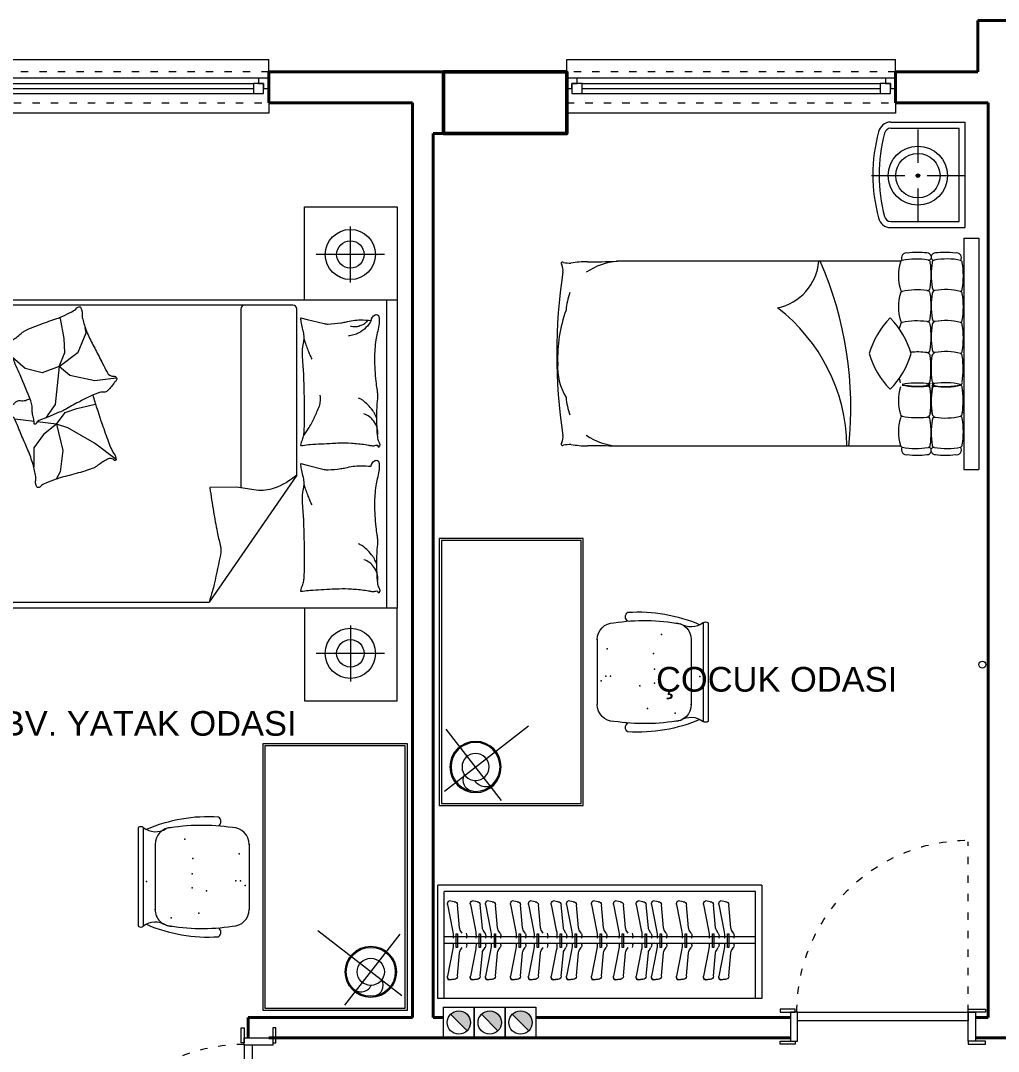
# Model space of a CAD drawing. Header units: millimetres. Extents: x 23 to 3134, y 30 to 1541.
# Drawn here: x 1837 to 2313, y 1033 to 1535 of the extents above; entities that cross this region are included whole.
import ezdxf

# ---------------------------------------------------------------- set-up
doc = ezdxf.new("R2010")
doc.units = ezdxf.units.MM
doc.linetypes.add('ACAD_ISO03W100', pattern=[30, 12, -18])
for name, color, linetype, lineweight in [('duvar_40', 255, 'Continuous', 40), ('forniture', 250, 'Continuous', 9), ('gri', 252, 'Continuous', 25), ('KAPI-PEN', 155, 'Continuous', 18), ('M_ÖLÇÜ_İÇ', 46, 'Continuous', 18), ('TABLE4', 3, 'Continuous', 50), ('TEF', 253, 'Continuous', 18), ('yazı', 253, 'Continuous', 20)]:
    doc.layers.add(name, color=color, linetype=linetype, lineweight=lineweight)
doc.layers.add('FİTİL', color=1, linetype='Continuous')
doc.layers.add('PENCERE', color=1, linetype='Continuous')
doc.styles.add('DIM_FONT', font='Arial')
doc.styles.add('MAHAL', font='Arial')

# ---------------------------------------------------------------- blocks, each defined once
blk = doc.blocks.new('*U13')
at = {"layer": 'duvar_40', "ltscale": 0.2}
for p, q in [((0, 15), (0, 0)), ((160, 15), (160, 0)), ((0, 0), (0, 0))]:
    blk.add_line(p, q, dxfattribs=at)
at = {"layer": 'PENCERE', "color": 134, "linetype": 'Continuous', "lineweight": 18}
for p, q in [((0, 15), (0, 21.00857)), ((0, 21.00857), (160, 21.00857)), ((160, 15), (160, 21.00857)), ((5, 11.970625), (0, 11.970625)), ((5, 9.470625), (5, 11.970625)), ((155, 11.970625), (5, 11.970625)), ((160, 11.970625), (155, 11.970625)), ((155, 11.970625), (155, 9.470625)), ((0, 6.970625), (2.5, 6.970625)), ((2.5, 6.970625), (2.5, 9.470625)), ((2.5, 9.470625), (5, 9.470625)), ((7.5, 9.470625), (2.5, 9.470625)), ((2.5, 9.470625), (2.5, 4.470625)), ((7.5, 4.470625), (7.5, 9.470625)), ((7.5, 9.470625), (152.5, 9.470625)), ((7.5, 6.970625), (152.5, 6.970625)), ((157.5, 9.470625), (152.5, 9.470625)), ((152.5, 9.470625), (152.5, 4.470625)), ((155, 9.470625), (157.5, 9.470625)), ((157.5, 9.470625), (157.5, 6.970625)), ((157.5, 4.470625), (157.5, 9.470625)), ((157.5, 6.970625), (160, 6.970625)), ((0, -5), (0, 0)), ((2.5, 4.470625), (7.5, 4.470625)), ((7.5, 4.470625), (152.5, 4.470625)), ((152.5, 4.470625), (157.5, 4.470625)), ((160, 0), (160, -5)), ((160, -5), (0, -5))]:
    blk.add_line(p, q, dxfattribs=at)
at = {"layer": 'PENCERE', "color": 134, "linetype": 'ACAD_ISO03W100', "lineweight": 18, "ltscale": 0.3}
for p, q in [((160, 15), (0, 15)), ((0, 0), (160, 0))]:
    blk.add_line(p, q, dxfattribs=at)
blk = doc.blocks.new('*U6')
at = {"linetype": 'ACAD_ISO03W100', "ltscale": 0.3}
blk.add_line((0, 0), (0.000002, 82.999973), dxfattribs=at)
at = {"flags": 128}
for points in [[(-8.500012, 0), (0, 0), (0, 1.500006), (-8.500012, 1.500006)], [(0, 0), (-3.500013, 0), (-3.500014, -13.999996), (-0.000001, -13.999996)], [(0, -4.100016), (82.999973, -4.100017), (82.999973, -0.000002), (0, 0)], [(91.499989, -0.000002), (84.199978, -0.000002), (84.199978, 1.500004), (91.499989, 1.500004)], [(82.999973, -0.000002), (86.499987, -0.000002), (86.499989, -14.000002), (82.999972, -13.999998)], [(-8.500013, -13.999996), (-0.000001, -13.999996), (-0.000001, -15.500002), (-8.500013, -15.500002)], [(91.499988, -13.999998), (84.199977, -13.999998), (84.199977, -15.500004), (91.499988, -15.500004)]]:
    blk.add_lwpolyline(points, close=True, dxfattribs=at)
at = {"linetype": 'ACAD_ISO03W100', "ltscale": 0.3}
blk.add_arc((-0.350001, 0), 83.699976, 0, 90, dxfattribs=at)
blk = doc.blocks.new('87989')
at = {"layer": 'forniture'}
for p, q in [((-119.693683, 93.765255), (-74.51527, 93.765255)), ((-119.693683, 48.626458), (-119.693683, 93.765255)), ((120.663143, 93.765255), (75.48473, 93.765255)), ((120.663143, 48.626458), (120.663143, 93.765255)), ((-96.544476, 87.599248), (-96.544476, 54.302464)), ((-74.51527, 88.528114), (75.48473, 88.528114)), ((97.513937, 87.599248), (97.513937, 54.302464)), ((-82.916985, 70.950856), (-110.171968, 70.950856)), ((83.886445, 70.950856), (111.141428, 70.950856)), ((-74.51527, 48.626458), (-119.693683, 48.626458)), ((75.48473, 48.626458), (120.663143, 48.626458)), ((-71.933562, 42.912158), (-71.933562, -103.017791)), ((10.833604, 44.912158), (-69.933562, 44.912158)), ((10.833604, 44.912158), (72.641883, 2.17239)), ((-69.933562, 17.65217), (17.013462, 17.65217)), ((72.641883, -103.017791), (72.641883, 2.17239)), ((-36.413397, -43.060951), (-35.037254, -53.375038)), ((3.240818, -43.075196), (-4.676506, -53.470712)), ((-35.037254, -53.375038), (-37.617531, -65.58005)), ((-21.676083, -62.162312), (-23.652784, -53.273178)), ((-4.676506, -53.470712), (-12.187954, -66.508104)), ((-58.431638, -57.672584), (-60.839888, -58.016384)), ((-48.970688, -61.454418), (-58.431638, -57.672584)), ((-42.089975, -70.737094), (-48.970688, -61.454418)), ((-19.699402, -67.890857), (-21.676083, -62.162312)), ((-65.484359, -70.049495), (-65.814331, -70.693694)), ((-55.679353, -68.330471), (-65.484359, -70.049495)), ((-48.79866, -67.986672), (-55.679353, -68.330471)), ((-42.089975, -70.737094), (-48.79866, -67.986672)), ((-37.617531, -65.58005), (-42.089975, -70.737094)), ((-13.966977, -72.039115), (-19.699402, -67.890857)), ((-12.187954, -66.508104), (-13.966977, -72.039115)), ((-13.966977, -72.039115), (-1.11846, -68.878542)), ((-1.11846, -68.878542), (9.160362, -70.261294)), ((-42.089975, -70.737094), (-38.993654, -78.988372)), ((-42.089975, -70.737094), (-23.51209, -72.628017)), ((-23.51209, -72.628017), (-18.523583, -76.237937)), ((-13.966977, -72.039115), (-15.144179, -81.45035)), ((-13.966977, -72.039115), (-9.025244, -78.360277)), ((9.160362, -70.261294), (12.761796, -72.265342)), ((-38.993654, -78.988372), (-41.057868, -87.239637)), ((-18.523583, -76.237937), (-17.319448, -77.097449)), ((-9.025244, -78.360277), (-2.502147, -83.101138)), ((-15.328158, -82.921189), (-16.511502, -92.381527)), ((-2.502147, -83.101138), (6.788324, -83.101138)), ((-41.057868, -87.239637), (-46.417526, -93.496564)), ((-69.933562, -105.017791), (70.641883, -105.017791))]:
    blk.add_line(p, q, dxfattribs=at)
at = {"layer": 'forniture', "flags": 128}
blk.add_lwpolyline([(-74.51527, -106.234745), (-74.51527, 93.765255), (75.48473, 93.765255), (75.48473, -106.234745)], close=True, dxfattribs=at)
for points in [[(-64.417176, 81.085954, -0.263368), (-67.212187, 82.96482, -0.494818), (-66.295038, 84.839144, -0.049225), (-64.527973, 85.013533, -0.036831), (-62.16375, 84.839144, -0.031893), (-58.365943, 84.025617, 0.035782), (-54.974514, 83.326655, 0.032941), (-46.008347, 82.735299, 0.026564), (-34.885631, 83.326655, 0.017905), (-31.134203, 83.86312, -0.033397), (-29.113402, 84.088512, -0.03204), (-25.405148, 84.015261, 0.018442), (-18.972963, 83.713188, 0.010837), (-12.496617, 83.78848, 0.014624), (-7.705791, 84.088512, 0.111249), (-5.45111, 84.819154, -0.153708), (-3.762285, 85.214467, -0.076444), (-3.018639, 85.042162, -0.215512), (-2.823354, 84.839144, -0.585858), (-3.0896, 84.534633, 0.363489), (-3.574502, 84.276173, 0.191716), (-3.580234, 83.122659, -0.129675), (-3.38672, 81.461277, -0.01735), (-3.686696, 79.78087, 0.019326), (-3.950067, 78.271072, 0.018818), (-4.611502, 71.432862, 0.021828), (-4.701216, 65.510236, 0.006204), (-4.562652, 62.125169, 0.001963), (-3.950067, 51.435783, 0.028341), (-3.522354, 47.82292, -0.117014), (-3.574502, 46.931946, -0.36606), (-3.717409, 46.838819, -0.03973), (-5.07678, 47.119608, -0.048309), (-6.450628, 47.667791, 0.062981), (-7.518009, 48.057902, 0.04058), (-9.857742, 48.395959, 0.014345), (-16.531735, 48.620887, 0.005484), (-29.076203, 48.546026, 0.007153), (-38.690494, 48.245564, 0.008762), (-42.94492, 47.976884, -0.008153), (-47.516438, 47.682593, -0.06251), (-53.22937, 48.122655, 0.078669), (-57.788055, 48.326655, 0.047825), (-60.024198, 47.855008, -0.034494), (-63.102681, 47.119608, -0.023571), (-65.636199, 46.818243, -0.510228), (-65.731672, 46.931946), (-64.980523, 49.934504), (-62.914879, 58.191517, 0.073041), (-62.719776, 60.1496, 0.023305), (-63.290463, 66.260868, 0.018299), (-63.697455, 68.545312, -0.01097), (-64.431971, 72.344821, -0.042281), (-64.722653, 75.776161, -0.027201), (-64.431971, 81.115523)], [(-64.435037, 81.087375, -0.077379), (-60.953951, 78.553297, -0.077379), (-58.408026, 75.080866, -0.047525), (-57.415529, 72.619021, -0.047525), (-56.905728, 70.014059)], [(-17.031169, 83.706293, 0.027842), (-19.409347, 82.644976, 0.048685), (-20.663023, 81.8366, 0.023666), (-23.455351, 79.400695, 0.031223), (-25.357678, 77.332778, 0.046801), (-25.868479, 76.566164, 0.023191), (-26.672174, 74.893205)], [(-8.832504, 84.276173, 0.088153), (-12.285487, 83.921798, 0.088153), (-15.405021, 82.399571, 0.077547), (-17.569645, 80.238356, 0.077547), (-18.972963, 77.520425)], [(6.506621, 81.085954, -0.263368), (3.71161, 82.96482, -0.494818), (4.628759, 84.839144, -0.049225), (6.395825, 85.013533, -0.036831), (8.760048, 84.839144, -0.031893), (12.557855, 84.025617, 0.035782), (15.949284, 83.326655, 0.032941), (24.915451, 82.735299, 0.026564), (36.038167, 83.326655, 0.017905), (39.789595, 83.86312, -0.033397), (41.810396, 84.088512, -0.03204), (45.51865, 84.015261, 0.018442), (51.950835, 83.713188, 0.010837), (58.427181, 83.78848, 0.014624), (63.218007, 84.088512, 0.111249), (65.472688, 84.819154, -0.153708), (67.161513, 85.214467, -0.076444), (67.905158, 85.042162, -0.215512), (68.100444, 84.839144, -0.585858), (67.834198, 84.534633, 0.363489), (67.349295, 84.276173, 0.191716), (67.343563, 83.122659, -0.129675), (67.537078, 81.461277, -0.01735), (67.237102, 79.78087, 0.019326), (66.973731, 78.271072, 0.018818), (66.312296, 71.432862, 0.021828), (66.222582, 65.510236, 0.006204), (66.361146, 62.125169, 0.001963), (66.973731, 51.435783, 0.028341), (67.401444, 47.82292, -0.117014), (67.349295, 46.931946, -0.36606), (67.206389, 46.838819, -0.03973), (65.847018, 47.119608, -0.048309), (64.47317, 47.667791, 0.062981), (63.405789, 48.057902, 0.04058), (61.066056, 48.395959, 0.014345), (54.392063, 48.620887, 0.005484), (41.847595, 48.546026, 0.007153), (32.233303, 48.245564, 0.008762), (27.978878, 47.976884, -0.008153), (23.40736, 47.682593, -0.06251), (17.694428, 48.122655, 0.078669), (13.135743, 48.326655, 0.047825), (10.8996, 47.855008, -0.034494), (7.821117, 47.119608, -0.023571), (5.287599, 46.818243, -0.510228), (5.192126, 46.931946), (5.943275, 49.934504), (8.008919, 58.191517, 0.073041), (8.204022, 60.1496, 0.023305), (7.633335, 66.260868, 0.018299), (7.226343, 68.545312, -0.01097), (6.491827, 72.344821, -0.042281), (6.201145, 75.776161, -0.027201), (6.491827, 81.115523)], [(53.892629, 83.706293, 0.027842), (51.514451, 82.644976, 0.048685), (50.260775, 81.8366, 0.023666), (47.468447, 79.400695, 0.031223), (45.56612, 77.332778, 0.046801), (45.055319, 76.566164, 0.023191), (44.251624, 74.893205)], [(62.091294, 84.276173, 0.088153), (58.638311, 83.921798, 0.088153), (55.518777, 82.399571, 0.077547), (53.354153, 80.238356, 0.077547), (51.950835, 77.520425)], [(-64.582662, 79.484358, -0.05369), (-63.16199, 78.186624, -0.070312), (-62.351532, 76.957454, -0.015448), (-61.978061, 76.102002, -0.013244), (-61.600383, 75.080866, -0.082127), (-61.30138, 73.272765, -0.064164), (-61.600383, 70.952353)], [(-8.45694, 48.245564, 0.016108), (-12.348813, 50.868752, 0.024599), (-15.029437, 52.374077, 0.009477), (-19.933264, 54.703897, 0.015937), (-22.916469, 55.939606, 0.072521), (-24.550507, 56.29823, 0.033339), (-28.174471, 56.314915)], [(-55.378203, 48.397972, 0.009729), (-52.649322, 49.301156, 0.009729), (-49.957647, 50.309828, 0.007971), (-47.783153, 51.213694, 0.007971), (-45.638576, 52.186416)], [(15.545595, 48.397972, 0.009729), (18.274476, 49.301156, 0.009729), (20.966151, 50.309828, 0.007971), (23.140645, 51.213694, 0.007971), (25.285222, 52.186416)], [(10.833604, 44.912158, -0.085272), (17.164135, 33.901556, -0.124044), (18.085124, 25.148664), (16.72119, 15.607665), (16.895794, 2.593604)], [(16.895794, 2.593604, 0.007867), (28.657146, 4.370979, 0.009508), (38.331828, 6.178851, 0.006616), (44.833249, 7.61212, -0.023828), (46.651977, 7.947901, -0.080713), (48.515914, 7.899138, -0.009591), (63.776416, 4.703673, -0.013133), (67.120263, 3.84323, -0.007859), (72.641883, 2.17239)], [(-28.120219, -54.278471, 0.025626), (-26.959979, -53.996224, 0.0108), (-14.028397, -49.832881, 0.00456), (-5.275581, -46.715086, 0.01125), (-1.76925, -45.339714, 0.069394), (0.113028, -44.22449, -0.079756), (1.772951, -43.286678, -0.106399), (3.240818, -43.075196, -0.328642), (3.641811, -43.415669, -0.299547), (3.404258, -44.065868, 0.189917), (2.855486, -44.947023, 0.033518), (2.737331, -45.973219, 0.075627), (2.784776, -46.430676, 0.053489), (3.081416, -47.215944, 0.017838), (4.293342, -49.414809, 0.038394), (6.012158, -51.842107, -0.059529), (7.055889, -53.456274, -0.035943), (8.110921, -56.073281, -0.011245), (10.677157, -64.708479, -0.006203), (11.704537, -68.666305, 0.010783), (12.316383, -70.93759, 0.019485), (12.761796, -72.265342, 0.005062), (14.724461, -77.284484, 0.101392), (16.398472, -79.812068, -0.223768), (16.883738, -81.154863, -0.25558), (16.57202, -81.616471, -0.081563), (15.003212, -82.125302, -0.071805), (13.292425, -82.138147, 0.069985), (11.537564, -82.144967, 0.03546), (5.586152, -83.44161, 0.029432), (-1.319007, -85.917344, 0.001554), (-4.652635, -87.351256, -0.00152), (-8.060569, -88.817404, -0.004735), (-11.587117, -90.282576, 0.00382), (-15.961232, -92.09051, 0.296001), (-18.151794, -95.322551, -0.649774), (-20.295568, -96.224594, -0.02319), (-20.745386, -95.760962, 0.0288), (-21.111852, -95.39162, 0.005727), (-21.77044, -94.81368, -0.004358), (-22.637908, -94.05663, -0.027528), (-24.337929, -92.370518, -0.046214), (-25.193249, -91.22676, -0.194121), (-25.473076, -89.559282, 0.133719), (-25.590173, -87.154429, 0.005779), (-26.334635, -84.952804, 0.008882)]]:
    blk.add_lwpolyline(points, format="xyb", dxfattribs=at)
blk.add_lwpolyline([(-68.701798, -64.550044, 0.101392), (-70.564617, -62.158204, -0.223768), (-71.151377, -60.856554, -0.25558), (-70.875957, -60.372412, -0.081563), (-69.350765, -59.744832, -0.071805), (-67.645995, -59.600898, 0.069985), (-65.896819, -59.459592, 0.03546), (-60.062299, -57.710603, 0.029432), (-53.367211, -54.71289, 0.001554), (-50.153295, -53.027682, -0.00152), (-46.867763, -51.304638, -0.004735), (-43.463891, -49.573476, 0.00382), (-39.241217, -47.435596, 0.296001), (-37.304826, -44.045162, -0.649774), (-35.236498, -42.981458, -0.02319), (-34.752467, -43.409249, 0.0288), (-34.35877, -43.749415, 0.005727), (-33.657822, -44.275176, -0.004358), (-32.734879, -44.96351, -0.027528), (-30.910624, -46.51436, -0.046214), (-29.970154, -47.589195, -0.194121), (-29.563342, -49.23032, 0.133719), (-29.262264, -51.619124, 0.011505), (-27.400162, -55.854174, 0.008882), (-24.766631, -61.236868, 0.012426), (-21.053588, -68.071982, -0.033612), (-19.787936, -70.65713), (-17.485622, -76.288805), (-15.709552, -80.63324, 0.224341), (-14.256758, -81.963344, -0.722772), (-14.239799, -82.849347, -0.103513), (-14.613548, -82.898952, 0.053465), (-15.337452, -82.922479, 0.030109), (-17.643068, -83.388691, -0.031436), (-19.852702, -83.829398, -0.05324), (-21.364656, -83.871189, 0.05518), (-22.823604, -83.917162, 0.056271), (-25.354999, -84.574794, 0.0108), (-37.92943, -89.71706, 0.00456), (-46.417526, -93.496564, 0.01125), (-49.808124, -95.136642, 0.069394), (-51.599387, -96.392857, -0.079756), (-53.182545, -97.455139, -0.106399), (-54.629885, -97.778506, -0.328642), (-55.055794, -97.46977, -0.299547), (-54.868776, -96.803276, 0.189917), (-54.389156, -95.882651, 0.033518), (-54.350005, -94.850418, 0.075627), (-54.432373, -94.397943, 0.053489), (-54.788329, -93.637721, 0.017838), (-56.165227, -91.538216, 0.038394), (-58.065033, -89.249802, -0.059529), (-59.229415, -87.720382, -0.035943), (-60.48193, -85.191939, -0.011245), (-63.702483, -76.778839, -0.006203), (-65.030197, -72.911402, 0.010783), (-65.814331, -70.693694, 0.019485), (-66.360202, -69.403988, 0.005062)], format="xyb", close=True, dxfattribs=at)
at = {"layer": 'forniture'}
for centre, radius in [((-96.544476, 70.950856), 12.186842), ((97.513937, 70.950856), 12.186842), ((-96.544476, 70.950856), 6.664644), ((97.513937, 70.950856), 6.664644)]:
    blk.add_circle(centre, radius, dxfattribs=at)
for centre, start, end in [((-69.933562, 42.912158), 90, 180), ((-69.933562, 19.65217), 180, 270), ((-69.933562, -103.017791), 180, 270), ((70.641883, -103.017791), 270, 0)]:
    blk.add_arc(centre, 2, start, end, dxfattribs=at)
at = {"layer": 'forniture', "style": 'DIM_FONT', "width": 0.8, "flags": 9}
for tag in ['YSIZE', 'XSIZE']:
    blk.add_attdef(tag, (-74.51527, 93.765255), '', height=0.05, dxfattribs=at)
blk = doc.blocks.new('baca')
at = {"layer": 'gri'}
blk.add_hatch(color=256, dxfattribs=at).paths.add_polyline_path([(-4.01, 4.01), (4.01, -4.01), (4.59, -3.34), (5.06, -2.58), (5.4, -1.75), (5.61, -0.89), (5.68, 0), (5.61, 0.89), (5.4, 1.75), (5.06, 2.58), (4.59, 3.34), (4.01, 4.01), (3.34, 4.59), (2.58, 5.06), (1.75, 5.4), (0.89, 5.61), (0, 5.68), (-0.89, 5.61), (-1.75, 5.4), (-2.58, 5.06), (-3.34, 4.59)])
at = {"layer": 'TEF'}
blk.add_line((4.01, -4.01), (-4.01, 4.01), dxfattribs=at)
at = {"layer": 'TEF', "flags": 128}
blk.add_lwpolyline([(-7.5, 7.5), (7.5, 7.5), (7.5, -7.5), (-7.5, -7.5)], close=True, dxfattribs=at)
at = {"layer": 'TEF'}
blk.add_circle((0, 0), 5.68, dxfattribs=at)
blk = doc.blocks.new('TRH456')
at = {"layer": 'forniture'}
for p, q in [((-89.252812, 52.60565), (40.747188, 52.60565)), ((-89.252812, -17.39435), (-89.252812, 52.60565)), ((-88.252812, 51.60565), (39.747188, 51.60565)), ((-88.252812, -16.39435), (-88.252812, 51.60565)), ((39.747188, 51.60565), (39.747188, -16.39435)), ((40.747188, 52.60565), (40.747188, -17.39435)), ((33.683455, 50.142747), (1.954153, 9.237924)), ((38.18255, 22.365389), (3.530908, 49.244186)), ((40.747188, -17.39435), (-89.252812, -17.39435)), ((39.747188, -16.39435), (-88.252812, -16.39435)), ((-40.069562, -69.994233), (-8.436062, -69.994233)), ((-48.250562, -75.720933), (-0.255062, -75.720933)), ((-48.250562, -78.175233), (-0.255062, -78.175233))]:
    blk.add_line(p, q, dxfattribs=at)
at = {"layer": 'forniture', "linetype": 'Continuous'}
blk.add_line((-40.069562, -24.180633), (-8.436062, -24.180633), dxfattribs=at)
at = {"layer": 'forniture'}
for radius in [12.465793, 11.912412, 6.586094]:
    blk.add_circle((21.921212, 34.979083), radius, dxfattribs=at)
for centre, radius, start, end in [((28.292644, 35.540954), 5.502922, 2.630509, 118.637382), ((25.910436, 30.162367), 5.729772, 307.019016, 63.322218), ((-40.069562, -32.361633), 8.181, 90, 180), ((-8.436062, -32.361633), 8.181, 0, 90), ((48.935002, -47.046166), 98.288705, 171.407725, 190.246872), ((-97.440627, -47.046166), 98.288705, 349.753128, 8.592275), ((22.840547, -44.090173), 76.351277, 176.313223, 203.242139), ((-51.195599, -40.426513), 2.491061, 30.00927, 149.99073), ((-71.346172, -44.090173), 76.351277, 336.757861, 3.686777), ((2.689974, -40.426513), 2.491061, 30.00927, 149.99073), ((-40.069562, -61.813233), 8.181, 180, 270), ((-56.088788, -69.79081), 9.828741, 322.890145, 32.355697), ((-8.436062, -61.813233), 8.181, 270, 0), ((7.583164, -69.79081), 9.828741, 147.644303, 217.109855), ((-46.805484, -76.948083), 1.895824, 139.662318, 220.337682), ((-1.70014, -76.948083), 1.895824, 319.662318, 40.337682)]:
    blk.add_arc(centre, radius, start, end, dxfattribs=at)
for p in [(-40.069562, -24.180633), (-40.069562, -24.180633), (-35.548903, -29.136255), (-22.307788, -28.440312), (-20.055993, -26.190013), (-22.307788, -30.690608), (-17.534541, -44.888337), (-6.545218, -48.692986), (-33.297108, -51.639227), (-25.686486, -52.007901), (-18.9311, -52.007901), (-42.573948, -55.443879), (-4.293423, -62.194772), (-8.436062, -69.994233), (-22.038132, -74.142202)]:
    blk.add_point(p, dxfattribs=at)
blk = doc.blocks.new('87987')
at = {"layer": 'forniture'}
blk.add_hatch(color=256, dxfattribs=at).paths.add_polyline_path([(-44.23, -110.01), (-44.22, -110.13), (-44.19, -110.26), (-44.15, -110.38), (-44.09, -110.49), (-44.01, -110.6), (-43.92, -110.69), (-43.82, -110.76), (-43.7, -110.83), (-43.58, -110.87), (-43.46, -110.9), (-43.33, -110.91), (-43.2, -110.9), (-43.08, -110.87), (-42.96, -110.83), (-42.84, -110.76), (-42.74, -110.69), (-42.65, -110.6), (-42.57, -110.49), (-42.51, -110.38), (-42.47, -110.26), (-42.44, -110.13), (-42.43, -110.01), (-42.44, -109.88), (-42.47, -109.75), (-42.51, -109.63), (-42.57, -109.52), (-42.65, -109.42), (-42.74, -109.33), (-42.84, -109.25), (-42.96, -109.19), (-43.08, -109.14), (-43.2, -109.12), (-43.33, -109.11), (-43.46, -109.12), (-43.58, -109.14), (-43.7, -109.19), (-43.82, -109.25), (-43.92, -109.33), (-44.01, -109.42), (-44.09, -109.52), (-44.15, -109.63), (-44.19, -109.75), (-44.22, -109.88)])
for p, q in [((-65.72, 32.91), (-73.02, 32.91)), ((-65.72, 32.91), (-69.72, 32.91)), ((-65.72, -79.59), (-65.72, 32.91)), ((-49.81, 24.2), (-49.81, 22.95)), ((-35, 21.66), (103.37, 21.66)), ((-65.19, 19.23), (-65.72, 19.23)), ((-65.03, 5.23), (-65.72, 5.23)), ((-65.72, 4.13), (-65.24, 3.66)), ((-65.34, -18.37), (-65.72, -18.37)), ((-65.45, -32.37), (-65.72, -32.37)), ((-65.47, -46.37), (-65.72, -46.37)), ((-65.46, -60.37), (-65.72, -60.37)), ((129.56, -61.37), (129.57, -61.38)), ((-49.81, -70.89), (-49.81, -69.64)), ((-35, -68.34), (103.37, -68.34)), ((-65.72, -79.59), (-73.02, -79.59)), ((-30.1, -84.71), (-66.41, -84.71)), ((-66.41, -84.71), (-66.41, -136.06)), ((-30.1, -87.71), (-63.41, -87.71)), ((-63.41, -87.71), (-63.41, -133.06)), ((-43.33, -103.71), (-43.33, -87.51)), ((-47.83, -110.17), (-65.83, -110.17)), ((-20.83, -110.17), (-37.03, -110.17)), ((-43.33, -132.51), (-43.33, -116.31)), ((-30.1, -133.06), (-63.41, -133.06)), ((-30.1, -136.06), (-66.41, -136.06))]:
    blk.add_line(p, q, dxfattribs=at)
at = {"layer": 'forniture', "linetype": 'ByBlock'}
blk.add_line((-73.02, -79.59), (-73.02, 32.91), dxfattribs=at)
at = {"layer": 'forniture'}
for radius in [14.4, 10.8, 0.9]:
    blk.add_circle((-43.33, -110.01), radius, dxfattribs=at)
for centre, radius, start, end in [((-62.16, 23.39), 2.36, 74.5197, 212.6146), ((-56.42, -11.42), 37.43, 83.0518, 97.8422), ((-51.74, 23.75), 1.99, 13.0489, 94.464), ((-47.89, 23.78), 1.96, 85.575, 167.6025), ((-43.31, -9.69), 35.7, 81.9698, 97.1147), ((-37.7, 23.39), 2.36, 327.3854, 105.4803), ((-27.71, 14.56), 37.77, 170.1974, 189.8026), ((-63.73, 20.99), 1.2, 110.5412, 179.9837), ((-57.58, -8.37), 31.18, 78.4487, 102.15), ((-51.25, 23.91), 1.73, 267.0876, 326.5145), ((-51.45, 20.96), 1.24, 8.8961, 80.8548), ((-96.55, 15.15), 46.71, 352.3229, 7.3812), ((-48.49, 23.77), 1.55, 211.6034, 274.5688), ((-3.07, 15.15), 46.71, 172.6188, 187.9131), ((-48.26, 21.11), 1.13, 101.5883, 178.2869), ((-42.34, -11.93), 34.68, 78.9844, 100.0067), ((-35.84, 21.13), 0.998, 5.39, 82.5267), ((-56.37, 14.56), 22.53, 342.8229, 17.1771), ((167.26, 2.88), 177.98, 173.9424, 203.5882), ((77.98, 23.02), 86.82, 181.117, 232.341), ((100.5, -9.6), 31.27, 55.919, 85.8314), ((115, 305.13), 283.71, 267.6499, 270.4892), ((118.22, -15.46), 36.9, 78.7089, 91.2348), ((112.41, 169.33), 149.17, 275.0135, 276.4099), ((129.56, 20.62), 0.683, 24.5162, 136.8248), ((129.2, 20.58), 1.04, 317.9526, 18.0428), ((134.79, 17.33), 5.46, 152.088, 190.4088), ((-133.18, -23.34), 265.58, 351.4062, 8.5938), ((-27.71, -0.54), 37.77, 170.1974, 189.8026), ((-24.69, -0.5), 40.7, 171.2473, 189.4482), ((-63.73, 8.14), 1.2, 180.0163, 249.4588), ((-63.73, 5.89), 1.2, 110.5412, 179.9837), ((-56.86, -21.68), 29.6, 79.6861, 104.254), ((-51.86, 9.03), 1.61, 280.6989, 355.6741), ((-52.27, 5.43), 2.14, 16.7258, 70.5401), ((-96.55, 0.05), 46.71, 352.3229, 7.3812), ((-96.47, -0.17), 46.71, 352.3229, 7.3812), ((-3.07, 0.05), 46.71, 172.6188, 187.9131), ((-2.99, -0.17), 46.71, 172.6188, 187.9131), ((-47.72, 5.74), 1.7, 92.6003, 169.5981), ((-47.91, 8.87), 1.44, 186.063, 280.0681), ((-43.04, -29.75), 37.48, 78.7216, 97.0697), ((-35.84, 8), 0.998, 277.4733, 354.61), ((-35.84, 6.03), 0.998, 5.39, 82.5267), ((-56.37, -0.54), 22.53, 342.8229, 17.1771), ((90.19, -5.74), 37.84, 5.557, 18.7325), ((103.42, -16.8), 28.52, 356.4942, 31.0705), ((-24.69, -16.18), 40.7, 170.5518, 188.7527), ((-63.73, -6.96), 1.2, 180.0163, 249.4588), ((-63.73, -9.21), 1.2, 110.5412, 179.9837), ((-56.86, -36.78), 29.6, 79.6861, 104.254), ((-56.78, -36.99), 29.6, 79.6861, 104.254), ((-56.78, 20.31), 29.6, 255.746, 280.3139), ((-51.86, -6.07), 1.61, 280.6989, 355.6741), ((-52.27, -9.67), 2.14, 16.7258, 70.5401), ((-51.78, -6.29), 1.61, 280.6989, 355.6741), ((-52.39, -6.49), 2.5, 291.4112, 338.6963), ((-52.39, -10.19), 2.5, 21.3037, 68.5888), ((-51.78, -10.39), 1.61, 4.3259, 79.3011), ((-47.72, -9.36), 1.7, 92.6003, 169.5981), ((-47.91, -6.23), 1.44, 186.063, 280.0681), ((-47.83, -6.45), 1.44, 186.063, 280.0681), ((-47.83, -10.23), 1.44, 79.9319, 173.937), ((-47.5, -7.06), 1.77, 191.1939, 267.5328), ((-47.5, -9.63), 1.77, 92.4672, 168.8061), ((-43.04, -44.85), 37.48, 78.7216, 97.0697), ((-42.96, -45.06), 37.48, 78.7216, 97.0697), ((-42.96, 28.38), 37.48, 262.9303, 281.2784), ((-1.84, -34.31), 39.74, 134.8439, 164.1373), ((-56.29, -15.93), 22.53, 11.8435, 17.1771), ((-57.88, -34.31), 39.74, 15.8627, 45.1561), ((-96.47, -16.51), 46.71, 352.6188, 7.6771), ((-2.99, -16.51), 46.71, 172.0869, 187.3812), ((63.82, -21.34), 68.13, 340.0309, 2.3535), ((-27.71, -31.05), 37.77, 170.1974, 189.8026), ((-63.73, -22.38), 1.2, 180.0163, 249.4588), ((-63.73, -24.62), 1.2, 110.5412, 179.9837), ((-56.86, 5.19), 29.6, 255.746, 280.3139), ((-52.47, -21.61), 2.5, 291.4112, 338.6963), ((-51.86, -25.51), 1.61, 4.3259, 79.3011), ((-47.91, -25.35), 1.44, 79.9319, 173.937), ((-47.58, -22.17), 1.77, 191.1939, 267.5328), ((-43.04, 13.26), 37.48, 262.9303, 274.8484), ((-1.84, -12.58), 39.74, 195.8627, 225.1561), ((-57.88, -12.58), 39.74, 314.8439, 344.1373), ((-96.55, -31.63), 46.71, 352.6188, 7.6771), ((-3.07, -31.63), 46.71, 172.0869, 187.3812), ((-27.71, -46.15), 37.77, 170.1974, 189.8026), ((-63.73, -37.48), 1.2, 180.0163, 249.4588), ((-63.73, -39.72), 1.2, 110.5412, 179.9837), ((-56.86, -9.91), 29.6, 255.746, 280.3139), ((-52.27, -37.01), 2.14, 289.4599, 343.2742), ((-51.86, -40.61), 1.61, 4.3259, 79.3011), ((-47.72, -37.32), 1.7, 190.4019, 267.3997), ((-47.91, -40.45), 1.44, 79.9319, 173.937), ((-43.04, -1.84), 37.48, 262.9303, 281.2784), ((-35.84, -37.61), 0.998, 277.4733, 354.61), ((-35.84, -39.59), 0.998, 5.39, 82.5267), ((-56.37, -31.05), 22.53, 342.8229, 348.5577), ((-56.37, -46.15), 22.53, 342.8229, 17.1771), ((-96.55, -46.73), 46.71, 352.6188, 7.6771), ((-3.07, -46.73), 46.71, 172.0869, 187.3812), ((90.19, -40.94), 37.84, 341.2675, 354.443), ((30.07, -70.47), 25.28, 101.7079, 175.1684), ((-27.71, -61.25), 37.77, 170.1974, 189.8026), ((-63.73, -52.58), 1.2, 180.0163, 249.4588), ((-63.73, -54.82), 1.2, 110.5412, 179.9837), ((-56.86, -25.01), 29.6, 255.746, 280.3139), ((-52.27, -52.11), 2.14, 289.4599, 343.2742), ((-51.86, -55.71), 1.61, 4.3259, 79.3011), ((-47.72, -52.42), 1.7, 190.4019, 267.3997), ((-47.91, -55.55), 1.44, 79.9319, 173.937), ((-43.04, -16.94), 37.48, 262.9303, 281.2784), ((-35.84, -52.71), 0.998, 277.4733, 354.61), ((-35.84, -54.69), 0.998, 5.39, 82.5267), ((-56.37, -61.25), 22.53, 342.8229, 17.1771), ((-96.55, -61.83), 46.71, 352.6188, 7.6771), ((-3.07, -61.83), 46.71, 172.0869, 187.3812), ((100.5, -37.08), 31.27, 274.1686, 304.0809), ((134.79, -64.01), 5.46, 169.5912, 207.912), ((-63.73, -67.68), 1.2, 180.0163, 249.4588), ((-62.16, -70.07), 2.36, 147.3854, 285.4803), ((-57.58, -38.31), 31.18, 257.85, 281.5513), ((-51.25, -70.6), 1.73, 33.4855, 92.9124), ((-51.45, -67.64), 1.24, 279.1452, 351.1039), ((-48.49, -70.45), 1.55, 85.4312, 148.3966), ((-48.26, -67.8), 1.13, 181.7131, 258.4117), ((-42.34, -34.75), 34.68, 259.9933, 281.0156), ((-37.7, -70.07), 2.36, 254.5197, 32.6146), ((-35.84, -67.81), 0.998, 277.4733, 354.61), ((115, -351.82), 283.71, 89.5108, 92.3501), ((118.22, -31.22), 36.9, 268.7652, 281.2911), ((112.41, -216.01), 149.17, 83.5901, 84.9865), ((129.56, -67.3), 0.683, 223.1752, 335.4838), ((129.2, -67.26), 1.04, 341.9572, 42.0474), ((-56.42, -35.26), 37.43, 262.1578, 276.9482), ((-51.74, -70.44), 1.99, 265.536, 346.9511), ((-47.89, -70.46), 1.96, 192.3975, 274.425), ((-43.31, -36.99), 35.7, 262.8853, 278.0302), ((-30.1, -90.71), 6, 11.5764, 90), ((-30.1, -90.71), 3, 11.5764, 90), ((-100.62, -110.39), 76.2, 344.5682, 15.4318), ((-100.43, -110.39), 79.02, 344.679, 15.321), ((-30.1, -130.06), 3, 270, 348.4236), ((-30.1, -130.06), 6, 270, 348.4236)]:
    blk.add_arc(centre, radius, start, end, dxfattribs=at)
blk = doc.blocks.new('678567')
at = {"layer": 'forniture'}
for p, q in [((-69.440492, 29.879981), (88.07351, 29.879981)), ((-69.440492, 29.879981), (-69.440492, -25.207846)), ((-66.440492, 26.879981), (85.07351, 26.879981)), ((-66.440492, -25.207846), (-66.440492, 26.879981)), ((85.07351, -25.207846), (85.07351, 26.879981)), ((88.07351, -25.207846), (88.07351, 29.879981)), ((-54.391034, 9.182659), (-53.383027, 20.44646)), ((-51.788234, 21.917482), (-49.384419, 22.252283)), ((-48.541551, 20.522403), (-50.96618, 8.035818)), ((-47.015234, 9.182659), (-46.007226, 20.44646)), ((-44.412433, 21.917482), (-42.008619, 22.252283)), ((-41.165751, 20.522403), (-43.59038, 8.035818)), ((-33.800341, 9.182659), (-32.792334, 20.44646)), ((-31.197541, 21.917482), (-28.793726, 22.252283)), ((-27.950859, 20.522403), (-30.375487, 8.035818)), ((-21.647635, 9.182659), (-20.639627, 20.44646)), ((-19.044834, 21.917482), (-16.64102, 22.252283)), ((-15.798152, 20.522403), (-18.222781, 8.035818)), ((-14.271834, 9.182659), (-13.263827, 20.44646)), ((-11.669034, 21.917482), (-9.265219, 22.252283)), ((-8.422352, 20.522403), (-10.84698, 8.035818)), ((-3.131145, 9.182659), (-2.123137, 20.44646)), ((-0.528344, 21.917482), (1.87547, 22.252283)), ((2.718338, 20.522403), (0.293709, 8.035818)), ((7.557335, 9.182659), (8.565343, 20.44646)), ((10.160135, 21.917482), (12.56395, 22.252283)), ((13.406818, 20.522403), (10.982189, 8.035818)), ((19.710041, 9.182659), (20.718049, 20.44646)), ((22.312842, 21.917482), (24.716656, 22.252283)), ((25.559524, 20.522403), (23.134895, 8.035818)), ((27.085842, 9.182659), (28.09385, 20.44646)), ((29.688642, 21.917482), (32.092457, 22.252283)), ((32.935325, 20.522403), (30.510696, 8.035818)), ((38.226532, 9.182659), (39.234539, 20.44646)), ((40.829332, 21.917482), (43.233147, 22.252283)), ((44.076014, 20.522403), (41.651386, 8.035818)), ((46.945568, 9.182659), (47.953576, 20.44646)), ((49.548369, 21.917482), (51.952183, 22.252283)), ((52.795051, 20.522403), (50.370422, 8.035818)), ((59.098274, 9.182659), (60.106282, 20.44646)), ((61.701075, 21.917482), (64.10489, 22.252283)), ((64.947757, 20.522403), (62.523129, 8.035818)), ((66.474075, 9.182659), (67.482083, 20.44646)), ((69.076876, 21.917482), (71.48069, 22.252283)), ((72.323558, 20.522403), (69.898929, 8.035818)), ((77.614765, 9.182659), (78.622773, 20.44646)), ((80.217565, 21.917482), (82.62138, 22.252283)), ((83.464248, 20.522403), (81.039619, 8.035818)), ((-56.037643, 4.224642), (-56.037643, 5.335416)), ((-55.679289, 6.597035), (-54.741578, 8.114509)), ((-52.832342, 6.350823), (-53.471575, 6.350823)), ((-53.471575, 6.350823), (-53.471575, -0.301538)), ((-52.832342, -0.301538), (-52.832342, 6.350823)), ((-48.661842, 4.224642), (-48.661842, 5.335416)), ((-48.303488, 6.597035), (-47.365777, 8.114509)), ((-45.456541, 6.350823), (-46.095774, 6.350823)), ((-46.095774, 6.350823), (-46.095774, -0.301538)), ((-45.456541, -0.301538), (-45.456541, 6.350823)), ((-35.44695, 4.224642), (-35.44695, 5.335416)), ((-35.088596, 6.597035), (-34.150885, 8.114509)), ((-32.241649, 6.350823), (-32.880882, 6.350823)), ((-32.880882, 6.350823), (-32.880882, -0.301538)), ((-32.241649, -0.301538), (-32.241649, 6.350823)), ((-23.294243, 4.224642), (-23.294243, 5.335416)), ((-22.935889, 6.597035), (-21.998178, 8.114509)), ((-20.088942, 6.350823), (-20.728175, 6.350823)), ((-20.728175, 6.350823), (-20.728175, -0.301538)), ((-20.088942, -0.301538), (-20.088942, 6.350823)), ((-15.918443, 4.224642), (-15.918443, 5.335416)), ((-15.560089, 6.597035), (-14.622378, 8.114509)), ((-13.352375, 6.350823), (-13.352375, -0.301538)), ((-12.713142, 6.350823), (-13.352375, 6.350823)), ((-12.713142, -0.301538), (-12.713142, 6.350823)), ((-6.709188, 4.224642), (-6.709188, 5.335416)), ((-4.419399, 6.597035), (-3.481688, 8.114509)), ((-2.211685, 6.350823), (-2.211685, -0.301538)), ((-1.572452, 6.350823), (-2.211685, 6.350823)), ((-1.572452, -0.301538), (-1.572452, 6.350823)), ((5.910727, 4.224642), (5.910727, 5.335416)), ((6.269081, 6.597035), (7.206791, 8.114509)), ((9.116028, 6.350823), (8.476794, 6.350823)), ((8.476794, 6.350823), (8.476794, -0.301538)), ((9.116028, -0.301538), (9.116028, 6.350823)), ((18.063433, 4.224642), (18.063433, 5.335416)), ((18.421787, 6.597035), (19.359498, 8.114509)), ((21.268734, 6.350823), (20.629501, 6.350823)), ((20.629501, 6.350823), (20.629501, -0.301538)), ((21.268734, -0.301538), (21.268734, 6.350823)), ((25.439234, 4.224642), (25.439234, 5.335416)), ((25.797588, 6.597035), (26.735298, 8.114509)), ((28.005301, 6.350823), (28.005301, -0.301538)), ((28.644535, 6.350823), (28.005301, 6.350823)), ((28.644535, -0.301538), (28.644535, 6.350823)), ((34.648488, 4.224642), (34.648488, 5.335416)), ((36.938277, 6.597035), (37.875988, 8.114509)), ((39.145991, 6.350823), (39.145991, -0.301538)), ((39.785224, 6.350823), (39.145991, 6.350823)), ((39.785224, -0.301538), (39.785224, 6.350823)), ((45.29896, 4.224642), (45.29896, 5.335416)), ((45.657314, 6.597035), (46.595025, 8.114509)), ((48.504261, 6.350823), (47.865028, 6.350823)), ((47.865028, 6.350823), (47.865028, -0.301538)), ((48.504261, -0.301538), (48.504261, 6.350823)), ((57.451666, 4.224642), (57.451666, 5.335416)), ((57.81002, 6.597035), (58.747731, 8.114509)), ((60.656967, 6.350823), (60.017734, 6.350823)), ((60.017734, 6.350823), (60.017734, -0.301538)), ((60.656967, -0.301538), (60.656967, 6.350823)), ((64.827467, 4.224642), (64.827467, 5.335416)), ((65.185821, 6.597035), (66.123532, 8.114509)), ((67.393535, 6.350823), (67.393535, -0.301538)), ((68.032768, 6.350823), (67.393535, 6.350823)), ((68.032768, -0.301538), (68.032768, 6.350823)), ((74.036721, 4.224642), (74.036721, 5.335416)), ((76.326511, 6.597035), (77.264221, 8.114509)), ((78.534224, 6.350823), (78.534224, -0.301538)), ((79.173458, 6.350823), (78.534224, 6.350823)), ((79.173458, -0.301538), (79.173458, 6.350823)), ((-66.440492, 4.815646), (85.07351, 4.815646)), ((85.07351, 1.67604), (-66.178672, 1.67604)), ((-56.037643, 0.899547), (-56.037643, 1.824642)), ((-48.661842, 0.899547), (-48.661842, 1.824642)), ((-35.44695, 0.899547), (-35.44695, 1.824642)), ((-23.294243, 0.899547), (-23.294243, 1.824642)), ((-15.918443, 0.899547), (-15.918443, 1.824642)), ((-6.709188, 0.899547), (-6.709188, 1.824642)), ((5.910727, 0.899547), (5.910727, 1.824642)), ((18.063433, 0.899547), (18.063433, 1.824642)), ((25.439234, 0.899547), (25.439234, 1.824642)), ((34.648488, 0.899547), (34.648488, 1.824642)), ((45.29896, 0.899547), (45.29896, 1.824642)), ((57.451666, 0.899547), (57.451666, 1.824642)), ((64.827467, 0.899547), (64.827467, 1.824642)), ((74.036721, 0.899547), (74.036721, 1.824642)), ((-54.741578, -1.879545), (-55.679289, -0.362071)), ((-53.383027, -14.211497), (-54.391034, -2.947696)), ((-53.471575, -0.301538), (-52.832342, -0.301538)), ((-50.96618, -1.800854), (-48.541551, -14.28744)), ((-47.365777, -1.879545), (-48.303488, -0.362071)), ((-46.007226, -14.211497), (-47.015234, -2.947696)), ((-46.095774, -0.301538), (-45.456541, -0.301538)), ((-43.59038, -1.800854), (-41.165751, -14.28744)), ((-34.150885, -1.879545), (-35.088596, -0.362071)), ((-32.792334, -14.211497), (-33.800341, -2.947696)), ((-32.880882, -0.301538), (-32.241649, -0.301538)), ((-30.375487, -1.800854), (-27.950859, -14.28744)), ((-21.998178, -1.879545), (-22.935889, -0.362071)), ((-20.639627, -14.211497), (-21.647635, -2.947696)), ((-20.728175, -0.301538), (-20.088942, -0.301538)), ((-18.222781, -1.800854), (-15.798152, -14.28744)), ((-14.622378, -1.879545), (-15.560089, -0.362071)), ((-13.263827, -14.211497), (-14.271834, -2.947696)), ((-13.352375, -0.301538), (-12.713142, -0.301538)), ((-10.84698, -1.800854), (-8.422352, -14.28744)), ((-3.481688, -1.879545), (-4.419399, -0.362071)), ((-2.123137, -14.211497), (-3.131145, -2.947696)), ((-2.211685, -0.301538), (-1.572452, -0.301538)), ((0.293709, -1.800854), (2.718338, -14.28744)), ((7.206791, -1.879545), (6.269081, -0.362071)), ((8.565343, -14.211497), (7.557335, -2.947696)), ((8.476794, -0.301538), (9.116028, -0.301538)), ((10.982189, -1.800854), (13.406818, -14.28744)), ((19.359498, -1.879545), (18.421787, -0.362071)), ((20.718049, -14.211497), (19.710041, -2.947696)), ((20.629501, -0.301538), (21.268734, -0.301538)), ((23.134895, -1.800854), (25.559524, -14.28744)), ((26.735298, -1.879545), (25.797588, -0.362071)), ((28.09385, -14.211497), (27.085842, -2.947696)), ((28.005301, -0.301538), (28.644535, -0.301538)), ((30.510696, -1.800854), (32.935325, -14.28744)), ((37.875988, -1.879545), (36.938277, -0.362071)), ((39.234539, -14.211497), (38.226532, -2.947696)), ((39.145991, -0.301538), (39.785224, -0.301538)), ((41.651386, -1.800854), (44.076014, -14.28744)), ((46.595025, -1.879545), (45.657314, -0.362071)), ((47.953576, -14.211497), (46.945568, -2.947696)), ((47.865028, -0.301538), (48.504261, -0.301538)), ((50.370422, -1.800854), (52.795051, -14.28744)), ((58.747731, -1.879545), (57.81002, -0.362071)), ((60.106282, -14.211497), (59.098274, -2.947696)), ((60.017734, -0.301538), (60.656967, -0.301538)), ((62.523129, -1.800854), (64.947757, -14.28744)), ((66.123532, -1.879545), (65.185821, -0.362071)), ((67.482083, -14.211497), (66.474075, -2.947696)), ((67.393535, -0.301538), (68.032768, -0.301538)), ((69.898929, -1.800854), (72.323558, -14.28744)), ((77.264221, -1.879545), (76.326511, -0.362071)), ((78.622773, -14.211497), (77.614765, -2.947696)), ((78.534224, -0.301538), (79.173458, -0.301538)), ((81.039619, -1.800854), (83.464248, -14.28744)), ((-49.384419, -16.01732), (-51.788234, -15.682518)), ((-51.788234, -15.868197), (-49.384419, -16.202998)), ((-42.008619, -16.01732), (-44.412433, -15.682518)), ((-44.412433, -15.868197), (-42.008619, -16.202998)), ((-28.793726, -16.01732), (-31.197541, -15.682518)), ((-31.197541, -15.868197), (-28.793726, -16.202998)), ((-16.64102, -16.01732), (-19.044834, -15.682518)), ((-19.044834, -15.868197), (-16.64102, -16.202998)), ((-9.265219, -16.01732), (-11.669034, -15.682518)), ((-11.669034, -15.868197), (-9.265219, -16.202998)), ((1.87547, -16.01732), (-0.528344, -15.682518)), ((-0.528344, -15.868197), (1.87547, -16.202998)), ((12.56395, -16.01732), (10.160135, -15.682518)), ((10.160135, -15.868197), (12.56395, -16.202998)), ((24.716656, -16.01732), (22.312842, -15.682518)), ((22.312842, -15.868197), (24.716656, -16.202998)), ((32.092457, -16.01732), (29.688642, -15.682518)), ((29.688642, -15.868197), (32.092457, -16.202998)), ((43.233147, -16.01732), (40.829332, -15.682518)), ((40.829332, -15.868197), (43.233147, -16.202998)), ((51.952183, -16.01732), (49.548369, -15.682518)), ((49.548369, -15.868197), (51.952183, -16.202998)), ((64.10489, -16.01732), (61.701075, -15.682518)), ((61.701075, -15.868197), (64.10489, -16.202998)), ((71.48069, -16.01732), (69.076876, -15.682518)), ((69.076876, -15.868197), (71.48069, -16.202998)), ((82.62138, -16.01732), (80.217565, -15.682518)), ((80.217565, -15.868197), (82.62138, -16.202998)), ((-69.440492, -25.207846), (88.07351, -25.207846))]:
    blk.add_line(p, q, dxfattribs=at)
for centre, radius, start, end in [((-51.788234, 20.317482), 1.6, 90, 175.376277), ((-50.112214, 20.827392), 1.6, 349.011132, 62.943309), ((-44.412433, 20.317482), 1.6, 90, 175.376277), ((-42.736414, 20.827392), 1.6, 349.011132, 62.943309), ((-31.197541, 20.317482), 1.6, 90, 175.376277), ((-29.521521, 20.827392), 1.6, 349.011132, 62.943309), ((-19.044834, 20.317482), 1.6, 90, 175.376277), ((-17.368815, 20.827392), 1.6, 349.011132, 62.943309), ((-11.669034, 20.317482), 1.6, 90, 175.376277), ((-9.993014, 20.827392), 1.6, 349.011132, 62.943309), ((-0.528344, 20.317482), 1.6, 90, 175.376277), ((1.147675, 20.827392), 1.6, 349.011132, 62.943309), ((10.160135, 20.317482), 1.6, 90, 175.376277), ((11.836155, 20.827392), 1.6, 349.011132, 62.943309), ((22.312842, 20.317482), 1.6, 90, 175.376277), ((23.988861, 20.827392), 1.6, 349.011132, 62.943309), ((29.688642, 20.317482), 1.6, 90, 175.376277), ((31.364662, 20.827392), 1.6, 349.011132, 62.943309), ((40.829332, 20.317482), 1.6, 90, 175.376277), ((42.505352, 20.827392), 1.6, 349.011132, 62.943309), ((49.548369, 20.317482), 1.6, 90, 175.376277), ((51.224388, 20.827392), 1.6, 349.011132, 62.943309), ((61.701075, 20.317482), 1.6, 90, 175.376277), ((63.377095, 20.827392), 1.6, 349.011132, 62.943309), ((69.076876, 20.317482), 1.6, 90, 175.376277), ((70.752895, 20.827392), 1.6, 349.011132, 62.943309), ((80.217565, 20.317482), 1.6, 90, 175.376277), ((81.893585, 20.827392), 1.6, 349.011132, 62.943309), ((-53.637643, 5.335416), 2.4, 148.286344, 180), ((-56.783224, 9.376127), 2.4, 328.286344, 355.376277), ((-39.822458, 5.293959), 11.476077, 166.177224, 185.346457), ((-46.261842, 5.335416), 2.4, 148.286344, 180), ((-49.407423, 9.376127), 2.4, 328.286344, 355.376277), ((-32.446658, 5.293959), 11.476077, 166.177224, 185.346457), ((-33.04695, 5.335416), 2.4, 148.286344, 180), ((-36.192531, 9.376127), 2.4, 328.286344, 355.376277), ((-19.231765, 5.293959), 11.476077, 166.177224, 185.346457), ((-20.894243, 5.335416), 2.4, 148.286344, 180), ((-24.039824, 9.376127), 2.4, 328.286344, 355.376277), ((-7.079058, 5.293959), 11.476077, 166.177224, 185.346457), ((-13.518443, 5.335416), 2.4, 148.286344, 180), ((-16.664024, 9.376127), 2.4, 328.286344, 355.376277), ((0.296742, 5.293959), 11.476077, 166.177224, 185.346457), ((-4.309188, 5.335416), 2.4, 148.286344, 180), ((-5.523334, 9.376127), 2.4, 328.286344, 355.376277), ((11.437432, 5.293959), 11.476077, 166.177224, 185.346457), ((8.310727, 5.335416), 2.4, 148.286344, 180), ((5.165145, 9.376127), 2.4, 328.286344, 355.376277), ((22.125911, 5.293959), 11.476077, 166.177224, 185.346457), ((20.463433, 5.335416), 2.4, 148.286344, 180), ((17.317852, 9.376127), 2.4, 328.286344, 355.376277), ((34.278618, 5.293959), 11.476077, 166.177224, 185.346457), ((27.839234, 5.335416), 2.4, 148.286344, 180), ((24.693652, 9.376127), 2.4, 328.286344, 355.376277), ((41.654418, 5.293959), 11.476077, 166.177224, 185.346457), ((37.048488, 5.335416), 2.4, 148.286344, 180), ((35.834342, 9.376127), 2.4, 328.286344, 355.376277), ((52.795108, 5.293959), 11.476077, 166.177224, 185.346457), ((47.69896, 5.335416), 2.4, 148.286344, 180), ((44.553379, 9.376127), 2.4, 328.286344, 355.376277), ((61.514144, 5.293959), 11.476077, 166.177224, 185.346457), ((59.851666, 5.335416), 2.4, 148.286344, 180), ((56.706085, 9.376127), 2.4, 328.286344, 355.376277), ((73.666851, 5.293959), 11.476077, 166.177224, 185.346457), ((67.227467, 5.335416), 2.4, 148.286344, 180), ((64.081886, 9.376127), 2.4, 328.286344, 355.376277), ((81.042651, 5.293959), 11.476077, 166.177224, 185.346457), ((76.436721, 5.335416), 2.4, 148.286344, 180), ((75.222575, 9.376127), 2.4, 328.286344, 355.376277), ((92.183341, 5.293959), 11.476077, 166.177224, 185.346457), ((-53.637643, 0.899547), 2.4, 180, 211.713656), ((-39.822458, 0.941004), 11.476077, 175.583952, 193.822776), ((-46.261842, 0.899547), 2.4, 180, 211.713656), ((-32.446658, 0.941004), 11.476077, 175.583952, 193.822776), ((-33.04695, 0.899547), 2.4, 180, 211.713656), ((-19.231765, 0.941004), 11.476077, 175.583952, 193.822776), ((-20.894243, 0.899547), 2.4, 180, 211.713656), ((-7.079058, 0.941004), 11.476077, 175.583952, 193.822776), ((-13.518443, 0.899547), 2.4, 180, 211.713656), ((0.296742, 0.941004), 11.476077, 175.583952, 193.822776), ((-4.309188, 0.899547), 2.4, 180, 211.713656), ((11.437432, 0.941004), 11.476077, 175.583952, 193.822776), ((8.310727, 0.899547), 2.4, 180, 211.713656), ((22.125911, 0.941004), 11.476077, 175.583952, 193.822776), ((20.463433, 0.899547), 2.4, 180, 211.713656), ((34.278618, 0.941004), 11.476077, 175.583952, 193.822776), ((27.839234, 0.899547), 2.4, 180, 211.713656), ((41.654418, 0.941004), 11.476077, 175.583952, 193.822776), ((37.048488, 0.899547), 2.4, 180, 211.713656), ((52.795108, 0.941004), 11.476077, 175.583952, 193.822776), ((47.69896, 0.899547), 2.4, 180, 211.713656), ((61.514144, 0.941004), 11.476077, 175.583952, 193.822776), ((59.851666, 0.899547), 2.4, 180, 211.713656), ((73.666851, 0.941004), 11.476077, 175.583952, 193.822776), ((67.227467, 0.899547), 2.4, 180, 211.713656), ((81.042651, 0.941004), 11.476077, 175.583952, 193.822776), ((76.436721, 0.899547), 2.4, 180, 211.713656), ((92.183341, 0.941004), 11.476077, 175.583952, 193.822776), ((-56.783224, -3.141164), 2.4, 4.623723, 31.713656), ((-49.407423, -3.141164), 2.4, 4.623723, 31.713656), ((-36.192531, -3.141164), 2.4, 4.623723, 31.713656), ((-24.039824, -3.141164), 2.4, 4.623723, 31.713656), ((-16.664024, -3.141164), 2.4, 4.623723, 31.713656), ((-5.523334, -3.141164), 2.4, 4.623723, 31.713656), ((5.165145, -3.141164), 2.4, 4.623723, 31.713656), ((17.317852, -3.141164), 2.4, 4.623723, 31.713656), ((24.693652, -3.141164), 2.4, 4.623723, 31.713656), ((35.834342, -3.141164), 2.4, 4.623723, 31.713656), ((44.553379, -3.141164), 2.4, 4.623723, 31.713656), ((56.706085, -3.141164), 2.4, 4.623723, 31.713656), ((64.081886, -3.141164), 2.4, 4.623723, 31.713656), ((75.222575, -3.141164), 2.4, 4.623723, 31.713656), ((-51.788234, -14.268197), 1.6, 184.623723, 270), ((-50.112214, -14.592429), 1.6, 297.056691, 10.988868), ((-50.112214, -14.778107), 1.6, 297.056691, 10.988868), ((-44.412433, -14.268197), 1.6, 184.623723, 270), ((-42.736414, -14.592429), 1.6, 297.056691, 10.988868), ((-42.736414, -14.778107), 1.6, 297.056691, 10.988868), ((-31.197541, -14.268197), 1.6, 184.623723, 270), ((-29.521521, -14.592429), 1.6, 297.056691, 10.988868), ((-29.521521, -14.778107), 1.6, 297.056691, 10.988868), ((-19.044834, -14.268197), 1.6, 184.623723, 270), ((-17.368815, -14.592429), 1.6, 297.056691, 10.988868), ((-17.368815, -14.778107), 1.6, 297.056691, 10.988868), ((-11.669034, -14.268197), 1.6, 184.623723, 270), ((-9.993014, -14.592429), 1.6, 297.056691, 10.988868), ((-9.993014, -14.778107), 1.6, 297.056691, 10.988868), ((-0.528344, -14.268197), 1.6, 184.623723, 270), ((1.147675, -14.592429), 1.6, 297.056691, 10.988868), ((1.147675, -14.778107), 1.6, 297.056691, 10.988868), ((10.160135, -14.268197), 1.6, 184.623723, 270), ((11.836155, -14.592429), 1.6, 297.056691, 10.988868), ((11.836155, -14.778107), 1.6, 297.056691, 10.988868), ((22.312842, -14.268197), 1.6, 184.623723, 270), ((23.988861, -14.592429), 1.6, 297.056691, 10.988868), ((23.988861, -14.778107), 1.6, 297.056691, 10.988868), ((29.688642, -14.268197), 1.6, 184.623723, 270), ((31.364662, -14.592429), 1.6, 297.056691, 10.988868), ((31.364662, -14.778107), 1.6, 297.056691, 10.988868), ((40.829332, -14.268197), 1.6, 184.623723, 270), ((42.505352, -14.592429), 1.6, 297.056691, 10.988868), ((42.505352, -14.778107), 1.6, 297.056691, 10.988868), ((49.548369, -14.268197), 1.6, 184.623723, 270), ((51.224388, -14.592429), 1.6, 297.056691, 10.988868), ((51.224388, -14.778107), 1.6, 297.056691, 10.988868), ((61.701075, -14.268197), 1.6, 184.623723, 270), ((63.377095, -14.592429), 1.6, 297.056691, 10.988868), ((63.377095, -14.778107), 1.6, 297.056691, 10.988868), ((69.076876, -14.268197), 1.6, 184.623723, 270), ((70.752895, -14.592429), 1.6, 297.056691, 10.988868), ((70.752895, -14.778107), 1.6, 297.056691, 10.988868), ((80.217565, -14.268197), 1.6, 184.623723, 270), ((81.893585, -14.592429), 1.6, 297.056691, 10.988868), ((81.893585, -14.778107), 1.6, 297.056691, 10.988868)]:
    blk.add_arc(centre, radius, start, end, dxfattribs=at)

msp = doc.modelspace()

# ---------------------------------------------------------------- linework, layer by layer
at = {"layer": 'duvar_40'}
for p, q in [((2302.846659, 1534.552611), (2407.883477, 1534.552611)), ((2302.846659, 1509.552611), (2302.846659, 1534.552611)), ((1957.846659, 1509.552611), (2102.846659, 1509.552611)), ((2262.846659, 1509.552611), (2302.846659, 1509.552611)), ((2027.846659, 1494.552611), (1957.846659, 1494.552611)), ((2027.846659, 1494.552611), (2027.846659, 1049.552611)), ((2307.846659, 1494.552611), (2262.846659, 1494.552611)), ((2307.846659, 1494.552611), (2307.846659, 1049.552611)), ((2042.846659, 1479.552609), (2037.846659, 1479.552609)), ((2037.846659, 1479.552609), (2037.846659, 1049.552611)), ((1947.846659, 1049.552611), (2027.846659, 1049.552611)), ((1947.846659, 1049.552611), (1947.846659, 1039.552611)), ((2037.846659, 1049.552611), (2042.846525, 1049.552611)), ((2057.846659, 1049.552611), (2057.846525, 1049.552611)), ((2087.846525, 1049.552611), (2211.63803, 1049.552611)), ((2301.638031, 1049.552611), (2307.846659, 1049.552611)), ((1957.846657, 1039.552611), (2211.638028, 1039.552611)), ((2301.638031, 1039.552611), (2486.246562, 1039.552611))]:
    msp.add_line(p, q, dxfattribs=at)
at = {"layer": 'TABLE4', "flags": 128}
msp.add_lwpolyline([(2042.846659, 1479.552609), (2102.846659, 1479.552609), (2102.846659, 1509.552609), (2042.846659, 1509.552609)], close=True, dxfattribs=at)
at = {"layer": 'TEF'}
msp.add_circle((2305.089739, 1221.199697), 1.701307, dxfattribs=at)

# ---------------------------------------------------------------- block references
at = {"layer": 'FİTİL'}
for p in [(1797.846659, 1494.552611), (2102.846659, 1494.552611)]:
    msp.add_blockref('*U13', p, dxfattribs=at)
at = {"layer": 'forniture', "rotation": 180}
msp.add_blockref('87987', (2230.340371, 1349.101595), dxfattribs=at)
at = {"layer": 'forniture', "xscale": -1}
msp.add_blockref('678567', (2128.259369, 1083.935494), dxfattribs=at)
at = {"layer": 'KAPI-PEN', "xscale": -1}
msp.add_blockref('*U6', (2298.138017, 1052.044616), dxfattribs=at)
at = {"layer": 'KAPI-PEN', "rotation": 90}
msp.add_blockref('*U6', (1945.846657, 953.052625), dxfattribs=at)
at = {"layer": 'M_ÖLÇÜ_İÇ', "xscale": -1, "rotation": 90}
msp.add_blockref('TRH456', (2093.441022, 1193.322773), dxfattribs=at)
at = {"layer": 'M_ÖLÇÜ_İÇ', "rotation": 270}
msp.add_blockref('TRH456', (1972.515216, 1093.644978), dxfattribs=at)
at = {"layer": 'TEF', "rotation": 270}
msp.add_blockref('87989', (1926.599569, 1324.197685), dxfattribs=at)
at = {"layer": 'TEF'}
for p in [(2050.346525, 1047.052611), (2065.346525, 1047.052611), (2080.346525, 1047.052611)]:
    msp.add_blockref('baca', p, dxfattribs=at)

# ---------------------------------------------------------------- texts
at = {"layer": 'yazı', "style": 'MAHAL'}
for s, p in [('ÇOCUK ODASI', (2146.284858, 1208.046944)), ('EBV. YATAK ODASI', (1816.750781, 1186.606919))]:
    msp.add_text(s, height=12, dxfattribs=at).set_placement(p)

doc.saveas('drawing.dxf')
